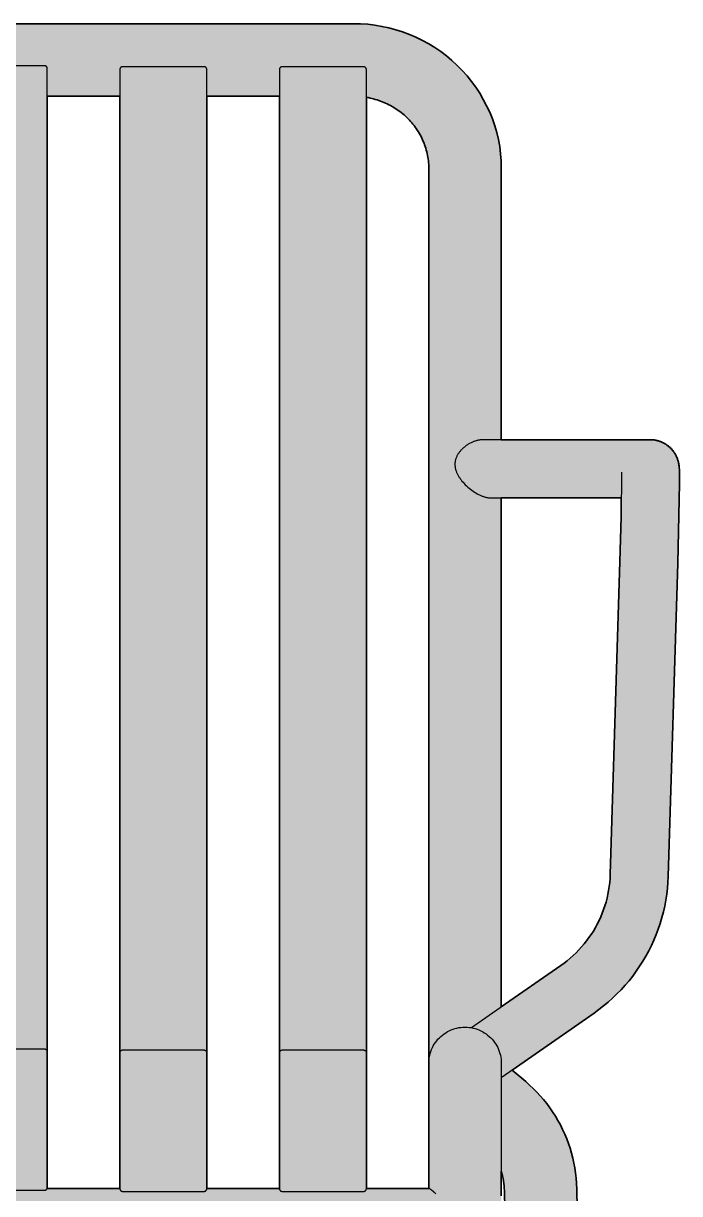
# Model space of a CAD drawing. Header units: millimetres. Extents: x 0 to 1796, y -1014 to 800.
# Drawn here: x 388.2 to 614.4, y 396.3 to 799.7 of the extents above; entities that cross this region are included whole.
import ezdxf

# ---------------------------------------------------------------- set-up
doc = ezdxf.new("R2010")
doc.units = ezdxf.units.MM
doc.layers.add('Blocks', color=7, linetype='Continuous')
doc.layers.add('Blocks$Fill', color=7, linetype='Continuous', true_color=0xffffff)
doc.layers.add('Blocks$Inner', color=7, linetype='Continuous', lineweight=25, true_color=0x007f00)
doc.layers.add('Blocks$Outline', color=7, linetype='Continuous', lineweight=35, true_color=0xff3f3f)

# ---------------------------------------------------------------- blocks, each defined once
blk = doc.blocks.new('Palissade Arm Chair Front')
at = {"layer": 'Blocks$Fill'}
h = blk.add_hatch(color=256, dxfattribs=at)
h.paths.add_polyline_path([(552.96, 656.17), (552.96, 749.8), (552.95, 751.04), (552.9, 752.28), (552.83, 753.52), (552.72, 754.75), (552.57, 755.98), (552.4, 757.21), (552.19, 758.43), (551.95, 759.64), (551.68, 760.85), (551.38, 762.05), (551.05, 763.24), (550.69, 764.42), (550.3, 765.59), (549.88, 766.76), (549.43, 767.91), (548.95, 769.05), (548.44, 770.18), (547.91, 771.29), (547.35, 772.39), (546.76, 773.48), (546.15, 774.55), (545.51, 775.61), (544.85, 776.65), (544.16, 777.68), (543.44, 778.69), (542.7, 779.68), (541.94, 780.65), (541.15, 781.6), (540.34, 782.53), (539.51, 783.45), (538.65, 784.34), (537.78, 785.2), (536.88, 786.05), (535.96, 786.88), (535.02, 787.68), (534.06, 788.45), (533.08, 789.21), (532.08, 789.94), (531.07, 790.64), (530.04, 791.32), (528.99, 791.98), (527.93, 792.61), (526.85, 793.22), (525.76, 793.8), (524.65, 794.35), (523.54, 794.88), (522.41, 795.38), (521.26, 795.85), (520.11, 796.3), (518.95, 796.72), (517.77, 797.11), (516.59, 797.48), (515.4, 797.82), (514.2, 798.12), (513, 798.4), (511.79, 798.65), (510.57, 798.87), (509.35, 799.06), (508.13, 799.23), (506.9, 799.36), (505.66, 799.46), (504.43, 799.53), (503.19, 799.56), (501.96, 799.57), (205.96, 799.57), (204.72, 799.57), (203.48, 799.53), (202.25, 799.46), (201.02, 799.36), (199.79, 799.23), (198.56, 799.07), (197.34, 798.88), (196.13, 798.66), (194.91, 798.41), (193.71, 798.13), (192.51, 797.82), (191.32, 797.48), (190.14, 797.12), (188.97, 796.72), (187.81, 796.3), (186.65, 795.86), (185.51, 795.38), (184.38, 794.88), (183.26, 794.35), (182.16, 793.8), (181.07, 793.21), (179.99, 792.61), (178.93, 791.98), (177.88, 791.32), (176.85, 790.64), (175.84, 789.93), (174.84, 789.2), (173.86, 788.45), (172.9, 787.67), (171.96, 786.87), (171.04, 786.05), (170.15, 785.2), (169.27, 784.33), (168.41, 783.44), (167.58, 782.53), (166.77, 781.6), (165.98, 780.64), (165.22, 779.67), (164.48, 778.68), (163.76, 777.68), (163.07, 776.65), (162.4, 775.61), (161.76, 774.55), (161.15, 773.48), (160.56, 772.39), (160, 771.29), (159.47, 770.17), (158.96, 769.05), (158.48, 767.91), (158.03, 766.76), (157.61, 765.59), (157.22, 764.42), (156.86, 763.24), (156.53, 762.05), (156.23, 760.85), (155.96, 759.64), (155.72, 758.43), (155.51, 757.21), (155.33, 755.99), (155.19, 754.76), (155.08, 753.52), (155.01, 752.28), (154.97, 751.04), (154.96, 749.8), (154.96, 656.17), (103.33, 656.16), (102.98, 656.15), (102.64, 656.12), (102.29, 656.08), (101.95, 656.02), (101.71, 655.98), (101.48, 655.93), (101.24, 655.87), (101.01, 655.81), (100.77, 655.75), (100.54, 655.67), (100.3, 655.59), (100.07, 655.51), (99.84, 655.42), (99.62, 655.32), (99.39, 655.22), (99.17, 655.11), (98.95, 654.99), (98.73, 654.87), (98.51, 654.75), (98.3, 654.62), (98.09, 654.48), (97.89, 654.34), (97.68, 654.2), (97.49, 654.05), (97.29, 653.89), (97.1, 653.73), (96.92, 653.57), (96.74, 653.4), (96.56, 653.23), (96.39, 653.05), (96.22, 652.87), (96.06, 652.69), (95.9, 652.5), (95.75, 652.31), (95.61, 652.12), (95.47, 651.92), (95.29, 651.67), (95.12, 651.4), (94.96, 651.13), (94.81, 650.86), (94.66, 650.57), (94.53, 650.28), (94.4, 649.99), (94.28, 649.69), (94.17, 649.39), (94.07, 649.09), (93.98, 648.79), (93.9, 648.48), (93.83, 648.18), (93.77, 647.87), (93.72, 647.54), (93.67, 647.21), (93.63, 646.89), (93.6, 646.56), (93.56, 645.91), (93.53, 644.97), (93.5, 641.11), (97.42, 505.66), (97.52, 503.6), (97.69, 501.55), (97.93, 499.5), (98.24, 497.47), (98.63, 495.45), (99.08, 493.44), (99.6, 491.45), (100.19, 489.47), (100.85, 487.52), (101.57, 485.6), (102.36, 483.69), (103.21, 481.82), (104.13, 479.98), (105.12, 478.17), (106.16, 476.4), (107.26, 474.66), (108.43, 472.96), (109.65, 471.3), (110.93, 469.69), (112.26, 468.12), (113.65, 466.6), (115.09, 465.13), (116.58, 463.7), (118.11, 462.33), (119.69, 461.02), (121.32, 459.76), (151.19, 438.92), (145.19, 433.75), (143.92, 432.55), (142.69, 431.31), (141.51, 430.02), (140.37, 428.7), (139.29, 427.33), (138.24, 425.93), (137.25, 424.49), (136.31, 423.02), (135.42, 421.52), (134.59, 419.98), (133.81, 418.42), (133.08, 416.83), (132.41, 415.22), (131.79, 413.59), (131.23, 411.93), (130.73, 410.26), (130.29, 408.57), (129.91, 406.86), (129.59, 405.15), (129.33, 403.42), (129.12, 401.69), (128.98, 399.95), (128.89, 397.71), (122.29, 20.39), (122.2, 19.06), (122.08, 17.74), (121.92, 16.42), (121.71, 15.1), (121.47, 13.8), (121.18, 12.47), (119.02, 3.19), (119.01, 3.18), (119.01, 3.16), (119.01, 3.15), (119.01, 3.13), (119.01, 3.12), (119, 3.1), (119, 3.09), (119, 3.07), (119.01, 3.06), (119.01, 3.04), (119.01, 3.02), (119.01, 3.01), (119.01, 2.99), (119.02, 2.98), (119.02, 2.96), (119.02, 2.94), (119.03, 2.93), (119.03, 2.91), (119.04, 2.9), (119.05, 2.88), (119.05, 2.86), (119.06, 2.85), (119.07, 2.83), (119.08, 2.82), (119.08, 2.8), (119.09, 2.78), (119.1, 2.77), (119.11, 2.75), (119.12, 2.73), (119.14, 2.72), (119.15, 2.7), (119.16, 2.68), (119.17, 2.67), (119.19, 2.65), (119.2, 2.63), (119.22, 2.62), (119.23, 2.6), (119.26, 2.57), (119.3, 2.53), (119.33, 2.5), (119.37, 2.47), (119.41, 2.43), (119.46, 2.4), (119.5, 2.37), (119.55, 2.33), (119.6, 2.3), (119.66, 2.27), (119.71, 2.23), (119.83, 2.16), (119.96, 2.1), (120.09, 2.03), (120.24, 1.96), (120.4, 1.89), (120.56, 1.83), (120.74, 1.76), (120.92, 1.69), (121.11, 1.63), (121.53, 1.5), (121.98, 1.37), (122.47, 1.25), (122.99, 1.13), (123.54, 1.01), (124.73, 0.8), (126.02, 0.6), (127.38, 0.44), (128.8, 0.29), (130.24, 0.18), (131.68, 0.09), (134.5, 0), (137.32, 0), (138.77, 0.04), (140.21, 0.1), (141.62, 0.2), (142.98, 0.32), (144.27, 0.47), (145.46, 0.64), (146.01, 0.74), (146.53, 0.84), (147.02, 0.95), (147.47, 1.06), (147.89, 1.18), (148.08, 1.24), (148.27, 1.3), (148.44, 1.36), (148.61, 1.42), (148.77, 1.48), (148.91, 1.54), (149.05, 1.61), (149.18, 1.67), (149.24, 1.7), (149.29, 1.73), (149.35, 1.76), (149.4, 1.8), (149.45, 1.83), (149.5, 1.86), (149.55, 1.89), (149.59, 1.92), (149.63, 1.96), (149.67, 1.99), (149.71, 2.02), (149.74, 2.05), (149.77, 2.09), (149.79, 2.1), (149.8, 2.12), (149.82, 2.13), (149.83, 2.15), (149.84, 2.17), (149.86, 2.18), (149.87, 2.2), (149.88, 2.21), (149.89, 2.23), (149.9, 2.25), (149.91, 2.26), (149.92, 2.28), (149.93, 2.29), (149.94, 2.31), (149.95, 2.33), (149.95, 2.34), (149.96, 2.36), (149.97, 2.37), (149.97, 2.39), (149.98, 2.41), (149.98, 2.42), (149.98, 2.44), (149.99, 2.45), (149.99, 2.47), (149.99, 2.49), (150, 2.5), (150, 2.52), (150, 2.53), (150, 2.55), (150, 2.56), (150, 2.58), (150, 2.59), (150, 2.6), (150, 2.61), (150, 2.63), (149.99, 2.64), (149.99, 2.65), (149.99, 2.67), (147.91, 13.33), (147.71, 14.65), (147.56, 15.96), (147.44, 17.29), (147.36, 18.61), (147.32, 19.94), (147.33, 21.29), (153.89, 397.26), (153.92, 398.14), (153.98, 398.99), (154.07, 399.85), (154.19, 400.7), (154.34, 401.55), (154.51, 402.39), (154.72, 403.22), (154.96, 404.05), (154.96, 395.56), (154.93, 20.17), (154.85, 18.59), (154.71, 17.01), (154.52, 15.44), (154.27, 13.87), (153.97, 12.31), (151.96, 2.85), (151.96, 2.84), (151.96, 2.83), (151.96, 2.83), (151.96, 2.82), (151.96, 2.81), (151.96, 2.8), (151.96, 2.8), (151.96, 2.79), (151.97, 2.78), (151.97, 2.77), (151.97, 2.76), (151.98, 2.76), (151.98, 2.75), (151.99, 2.74), (151.99, 2.73), (152, 2.73), (152.01, 2.72), (152.01, 2.71), (152.02, 2.7), (152.03, 2.7), (152.04, 2.69), (152.05, 2.68), (152.06, 2.67), (152.07, 2.67), (152.08, 2.66), (152.09, 2.65), (152.1, 2.64), (152.11, 2.63), (152.13, 2.63), (152.15, 2.61), (152.18, 2.59), (152.22, 2.58), (152.25, 2.56), (152.29, 2.55), (152.33, 2.53), (152.37, 2.52), (152.46, 2.48), (152.56, 2.45), (152.66, 2.42), (152.78, 2.39), (153.05, 2.33), (153.35, 2.27), (153.69, 2.2), (154.48, 2.09), (155.42, 1.97), (156.5, 1.87), (158.98, 1.69), (161.75, 1.57), (167.46, 1.47), (173.16, 1.57), (175.94, 1.69), (178.42, 1.87), (179.49, 1.97), (180.43, 2.09), (181.23, 2.2), (181.57, 2.27), (181.87, 2.33), (182.13, 2.39), (182.25, 2.42), (182.36, 2.45), (182.46, 2.48), (182.55, 2.52), (182.59, 2.53), (182.63, 2.55), (182.66, 2.56), (182.7, 2.58), (182.73, 2.59), (182.76, 2.61), (182.79, 2.63), (182.8, 2.63), (182.81, 2.64), (182.83, 2.65), (182.84, 2.66), (182.85, 2.67), (182.86, 2.67), (182.87, 2.68), (182.88, 2.69), (182.89, 2.7), (182.89, 2.7), (182.9, 2.71), (182.91, 2.72), (182.92, 2.73), (182.92, 2.73), (182.93, 2.74), (182.93, 2.75), (182.94, 2.76), (182.94, 2.76), (182.95, 2.77), (182.95, 2.78), (182.95, 2.79), (182.95, 2.8), (182.96, 2.8), (182.96, 2.81), (182.96, 2.82), (182.96, 2.83), (182.96, 2.83), (182.96, 2.84), (182.96, 2.85), (182.95, 2.86), (180.65, 13.87), (180.4, 15.44), (180.21, 17.01), (180.07, 18.59), (179.99, 20.17), (179.96, 21.76), (179.96, 373.1), (527.96, 373.1), (527.96, 21.76), (527.93, 20.17), (527.85, 18.59), (527.71, 17.01), (527.52, 15.44), (527.27, 13.87), (526.97, 12.31), (524.96, 2.85), (524.96, 2.84), (524.96, 2.83), (524.96, 2.83), (524.96, 2.82), (524.96, 2.81), (524.96, 2.8), (524.96, 2.8), (524.96, 2.79), (524.97, 2.78), (524.97, 2.77), (524.97, 2.76), (524.98, 2.76), (524.98, 2.75), (524.99, 2.74), (524.99, 2.73), (525, 2.73), (525.01, 2.72), (525.01, 2.71), (525.02, 2.7), (525.03, 2.7), (525.04, 2.69), (525.05, 2.68), (525.06, 2.67), (525.07, 2.67), (525.08, 2.66), (525.09, 2.65), (525.1, 2.64), (525.11, 2.63), (525.13, 2.63), (525.15, 2.61), (525.18, 2.59), (525.22, 2.58), (525.25, 2.56), (525.29, 2.55), (525.33, 2.53), (525.37, 2.52), (525.46, 2.48), (525.56, 2.45), (525.66, 2.42), (525.78, 2.39), (526.05, 2.33), (526.35, 2.27), (526.69, 2.2), (527.48, 2.09), (528.42, 1.97), (529.5, 1.87), (531.98, 1.69), (534.75, 1.57), (540.46, 1.47), (546.16, 1.57), (548.94, 1.69), (551.42, 1.87), (552.49, 1.97), (553.43, 2.09), (554.23, 2.2), (554.57, 2.27), (554.87, 2.33), (555.13, 2.39), (555.25, 2.42), (555.36, 2.45), (555.46, 2.48), (555.55, 2.52), (555.59, 2.53), (555.63, 2.55), (555.66, 2.56), (555.7, 2.58), (555.73, 2.59), (555.76, 2.61), (555.79, 2.63), (555.8, 2.63), (555.81, 2.64), (555.83, 2.65), (555.84, 2.66), (555.85, 2.67), (555.86, 2.67), (555.87, 2.68), (555.88, 2.69), (555.89, 2.7), (555.89, 2.7), (555.9, 2.71), (555.91, 2.72), (555.92, 2.73), (555.92, 2.73), (555.93, 2.74), (555.93, 2.75), (555.94, 2.76), (555.94, 2.76), (555.95, 2.77), (555.95, 2.78), (555.95, 2.79), (555.95, 2.8), (555.96, 2.8), (555.96, 2.81), (555.96, 2.82), (555.96, 2.83), (555.96, 2.83), (555.96, 2.84), (555.96, 2.85), (553.95, 12.31), (553.65, 13.87), (553.4, 15.44), (553.21, 17.01), (553.07, 18.59), (552.99, 20.17), (552.96, 395.56), (552.96, 404.05), (553.19, 403.22), (553.4, 402.39), (553.58, 401.55), (553.73, 400.7), (553.85, 399.85), (553.94, 398.99), (554, 398.14), (560.59, 19.94), (560.55, 18.61), (560.48, 17.29), (560.36, 15.96), (560.2, 14.65), (560, 13.33), (557.92, 2.65), (557.92, 2.64), (557.92, 2.63), (557.92, 2.61), (557.92, 2.6), (557.92, 2.59), (557.92, 2.58), (557.91, 2.56), (557.92, 2.55), (557.92, 2.53), (557.92, 2.52), (557.92, 2.5), (557.92, 2.49), (557.92, 2.47), (557.93, 2.45), (557.93, 2.44), (557.93, 2.42), (557.94, 2.41), (557.94, 2.39), (557.95, 2.37), (557.96, 2.36), (557.96, 2.34), (557.97, 2.33), (557.98, 2.31), (557.99, 2.29), (557.99, 2.28), (558, 2.26), (558.01, 2.25), (558.02, 2.23), (558.03, 2.21), (558.05, 2.2), (558.06, 2.18), (558.07, 2.17), (558.08, 2.15), (558.1, 2.13), (558.11, 2.12), (558.13, 2.1), (558.14, 2.09), (558.17, 2.05), (558.21, 2.02), (558.24, 1.99), (558.28, 1.96), (558.32, 1.92), (558.37, 1.89), (558.41, 1.86), (558.46, 1.83), (558.51, 1.8), (558.57, 1.76), (558.62, 1.73), (558.68, 1.7), (558.74, 1.67), (558.87, 1.61), (559, 1.54), (559.15, 1.48), (559.31, 1.42), (559.47, 1.36), (559.65, 1.3), (559.83, 1.24), (560.02, 1.18), (560.44, 1.06), (560.89, 0.95), (561.38, 0.84), (561.9, 0.74), (562.45, 0.64), (563.64, 0.47), (564.93, 0.32), (566.29, 0.2), (567.71, 0.1), (569.15, 0.04), (570.59, 0), (573.41, 0), (576.23, 0.09), (577.68, 0.18), (579.12, 0.29), (580.53, 0.44), (581.89, 0.6), (583.18, 0.8), (584.37, 1.01), (584.92, 1.13), (585.44, 1.25), (585.93, 1.37), (586.38, 1.5), (586.8, 1.63), (586.99, 1.69), (587.18, 1.76), (587.35, 1.83), (587.52, 1.89), (587.68, 1.96), (587.82, 2.03), (587.96, 2.1), (588.09, 2.16), (588.2, 2.23), (588.26, 2.27), (588.31, 2.3), (588.36, 2.33), (588.41, 2.37), (588.46, 2.4), (588.5, 2.43), (588.54, 2.47), (588.58, 2.5), (588.62, 2.53), (588.65, 2.57), (588.68, 2.6), (588.7, 2.62), (588.71, 2.63), (588.73, 2.65), (588.74, 2.67), (588.75, 2.68), (588.77, 2.7), (588.78, 2.72), (588.79, 2.73), (588.8, 2.75), (588.81, 2.77), (588.82, 2.78), (588.83, 2.8), (588.84, 2.82), (588.85, 2.83), (588.86, 2.85), (588.86, 2.86), (588.87, 2.88), (588.88, 2.9), (588.88, 2.91), (588.89, 2.93), (588.89, 2.94), (588.89, 2.96), (588.9, 2.98), (588.9, 2.99), (588.9, 3.01), (588.91, 3.02), (588.91, 3.04), (588.91, 3.06), (588.91, 3.07), (588.91, 3.09), (588.91, 3.1), (588.91, 3.12), (588.91, 3.13), (588.91, 3.15), (588.9, 3.16), (588.9, 3.18), (588.9, 3.19), (586.45, 13.8), (586.2, 15.1), (586, 16.42), (585.84, 17.74), (585.71, 19.06), (585.63, 20.39), (579.02, 397.71), (578.93, 399.95), (578.79, 401.69), (578.59, 403.42), (578.33, 405.15), (578, 406.86), (577.62, 408.57), (577.18, 410.26), (576.68, 411.93), (576.12, 413.59), (575.51, 415.22), (574.84, 416.83), (574.11, 418.42), (573.33, 419.98), (572.49, 421.52), (571.6, 423.02), (570.66, 424.49), (569.67, 425.93), (568.63, 427.33), (567.54, 428.7), (566.4, 430.02), (565.22, 431.31), (564, 432.55), (562.73, 433.75), (556.73, 438.92), (586.59, 459.76), (588.22, 461.02), (589.8, 462.33), (591.34, 463.7), (592.83, 465.13), (594.27, 466.6), (595.65, 468.12), (596.99, 469.69), (598.26, 471.3), (599.49, 472.96), (600.65, 474.66), (601.75, 476.4), (602.8, 478.17), (603.78, 479.98), (604.7, 481.82), (605.56, 483.69), (606.35, 485.6), (607.07, 487.52), (607.73, 489.47), (608.32, 491.45), (608.84, 493.44), (609.29, 495.45), (609.67, 497.47), (609.98, 499.5), (610.22, 501.55), (610.4, 503.6), (610.5, 505.66), (614.42, 641.11), (614.39, 644.97), (614.35, 645.91), (614.31, 646.56), (614.28, 646.89), (614.25, 647.21), (614.2, 647.54), (614.14, 647.87), (614.08, 648.18), (614.01, 648.48), (613.93, 648.79), (613.84, 649.09), (613.74, 649.39), (613.64, 649.69), (613.52, 649.99), (613.39, 650.28), (613.25, 650.57), (613.1, 650.86), (612.95, 651.13), (612.79, 651.4), (612.62, 651.67), (612.45, 651.92), (612.31, 652.12), (612.16, 652.31), (612.01, 652.5), (611.85, 652.69), (611.69, 652.87), (611.53, 653.05), (611.35, 653.23), (611.18, 653.4), (611, 653.57), (610.81, 653.73), (610.62, 653.89), (610.43, 654.05), (610.23, 654.2), (610.03, 654.34), (609.82, 654.48), (609.62, 654.62), (609.4, 654.75), (609.19, 654.87), (608.97, 654.99), (608.75, 655.11), (608.52, 655.22), (608.3, 655.32), (608.07, 655.42), (607.84, 655.51), (607.61, 655.59), (607.38, 655.67), (607.14, 655.75), (606.91, 655.81), (606.67, 655.87), (606.44, 655.93), (606.2, 655.98), (605.97, 656.02), (605.62, 656.08), (605.28, 656.12), (604.93, 656.15), (604.59, 656.16)], flags=0)
h.paths.add_polyline_path([(366.46, 774.57), (366.46, 445.19), (366.46, 445.16), (366.46, 398.38), (366.46, 398.34), (366.46, 398.31), (366.47, 398.28), (366.47, 398.24), (366.48, 398.21), (366.49, 398.18), (366.5, 398.15), (366.51, 398.11), (366.51, 398.1), (341.4, 398.1), (341.41, 398.11), (341.42, 398.15), (341.43, 398.18), (341.44, 398.21), (341.44, 398.24), (341.45, 398.28), (341.45, 398.31), (341.46, 398.34), (341.46, 398.38), (341.46, 403.25), (341.46, 445.16), (341.46, 445.19), (341.46, 774.57)], flags=0)
h.paths.add_polyline_path([(311.46, 774.57), (311.46, 445.19), (311.46, 445.19), (311.46, 445.16), (311.46, 398.38), (311.46, 398.34), (311.46, 398.31), (311.47, 398.28), (311.47, 398.24), (311.48, 398.21), (311.49, 398.18), (311.5, 398.15), (311.51, 398.11), (311.51, 398.1), (286.4, 398.1), (286.41, 398.11), (286.42, 398.15), (286.43, 398.18), (286.44, 398.21), (286.44, 398.24), (286.45, 398.28), (286.45, 398.31), (286.46, 398.34), (286.46, 398.38), (286.46, 403.25), (286.46, 445.16), (286.46, 445.19), (286.46, 774.57)], flags=0)
h.paths.add_polyline_path([(154.96, 636.17), (154.96, 467.11), (154.96, 460.66), (133.31, 475.76), (132.23, 476.6), (131.18, 477.48), (130.15, 478.39), (129.16, 479.33), (128.21, 480.31), (127.29, 481.32), (126.4, 482.37), (125.55, 483.44), (124.74, 484.54), (123.96, 485.67), (123.23, 486.82), (122.53, 488), (121.88, 489.2), (121.27, 490.43), (120.7, 491.67), (120.17, 492.94), (119.69, 494.22), (119.25, 495.51), (118.86, 496.82), (118.52, 498.15), (118.21, 499.48), (117.96, 500.83), (117.75, 502.18), (117.59, 503.54), (117.48, 504.9), (117.41, 506.28), (113.67, 629.6), (113.61, 636.17)], flags=0)
h.paths.add_polyline_path([(201.46, 398.38), (201.46, 398.34), (201.46, 398.31), (201.47, 398.28), (201.47, 398.24), (201.48, 398.21), (201.49, 398.18), (201.5, 398.15), (201.51, 398.11), (201.51, 398.1), (179.96, 398.1), (179.96, 441.2), (179.96, 441.27), (179.96, 467.11), (179.96, 749.8), (179.97, 750.43), (179.99, 751.06), (180.03, 751.69), (180.09, 752.32), (180.17, 752.95), (180.26, 753.57), (180.37, 754.19), (180.5, 754.81), (180.64, 755.43), (180.8, 756.04), (180.97, 756.64), (181.16, 757.25), (181.37, 757.84), (181.59, 758.43), (181.83, 759.02), (182.08, 759.6), (182.35, 760.17), (182.63, 760.73), (182.93, 761.29), (183.24, 761.84), (183.57, 762.38), (183.9, 762.91), (184.26, 763.44), (184.62, 763.95), (185, 764.46), (185.39, 764.95), (185.8, 765.44), (186.21, 765.91), (186.64, 766.38), (187.08, 766.83), (187.53, 767.27), (187.99, 767.7), (188.47, 768.12), (188.95, 768.53), (189.44, 768.93), (189.94, 769.31), (190.45, 769.68), (190.97, 770.04), (191.5, 770.38), (192.04, 770.72), (192.58, 771.04), (193.13, 771.34), (193.69, 771.64), (194.26, 771.92), (194.83, 772.18), (195.41, 772.44), (195.99, 772.68), (196.58, 772.9), (197.18, 773.11), (197.78, 773.31), (198.38, 773.49), (198.99, 773.66), (199.6, 773.82), (200.22, 773.96), (200.84, 774.08), (201.46, 774.2), (201.46, 445.19), (201.46, 445.16)], flags=0)
h.paths.add_polyline_path([(256.51, 398.1), (231.4, 398.1), (231.41, 398.11), (231.42, 398.15), (231.43, 398.18), (231.44, 398.21), (231.44, 398.24), (231.45, 398.28), (231.45, 398.31), (231.46, 398.34), (231.46, 398.38), (231.46, 403.25), (231.46, 445.16), (231.46, 445.19), (231.46, 774.57), (256.46, 774.57), (256.46, 445.19), (256.46, 445.16), (256.46, 398.38), (256.46, 398.34), (256.46, 398.31), (256.47, 398.28), (256.47, 398.24), (256.48, 398.21), (256.49, 398.18), (256.5, 398.15), (256.51, 398.11)], flags=0)
h.paths.add_polyline_path([(476.46, 774.57), (476.46, 444.82), (476.46, 444.78), (476.46, 398.1), (451.46, 398.1), (451.46, 402.87), (451.46, 444.78), (451.46, 444.82), (451.46, 774.57)], flags=0)
h.paths.add_polyline_path([(396.4, 398.1), (396.41, 398.11), (396.42, 398.15), (396.43, 398.18), (396.44, 398.21), (396.44, 398.24), (396.45, 398.28), (396.45, 398.31), (396.46, 398.34), (396.46, 398.38), (396.46, 403.25), (396.46, 445.16), (396.46, 445.19), (396.46, 774.57), (421.46, 774.57), (421.46, 444.82), (421.46, 444.78), (421.46, 398.1)], flags=0)
h.paths.add_polyline_path([(552.96, 460.66), (552.96, 636.17), (594.3, 636.17), (594.25, 629.6), (590.51, 506.28), (590.44, 504.9), (590.32, 503.54), (590.16, 502.18), (589.95, 500.83), (589.7, 499.48), (589.4, 498.15), (589.05, 496.82), (588.66, 495.51), (588.22, 494.22), (587.74, 492.94), (587.22, 491.67), (586.65, 490.43), (586.04, 489.2), (585.38, 488), (584.69, 486.82), (583.95, 485.67), (583.18, 484.54), (582.37, 483.44), (581.52, 482.37), (580.63, 481.32), (579.71, 480.31), (578.75, 479.33), (577.76, 478.39), (576.74, 477.48), (575.69, 476.6), (574.6, 475.76)], flags=0)
h.paths.add_polyline_path([(527.96, 398.1), (506.46, 398.1), (506.46, 402.87), (506.46, 444.78), (506.46, 444.82), (506.46, 774.2), (507.08, 774.08), (507.7, 773.96), (508.31, 773.82), (508.92, 773.66), (509.53, 773.49), (510.14, 773.31), (510.74, 773.11), (511.33, 772.9), (511.92, 772.68), (512.51, 772.44), (513.09, 772.18), (513.66, 771.92), (514.22, 771.64), (514.78, 771.34), (515.33, 771.04), (515.88, 770.72), (516.42, 770.38), (516.94, 770.04), (517.46, 769.68), (517.97, 769.31), (518.48, 768.93), (518.97, 768.53), (519.45, 768.12), (519.92, 767.7), (520.38, 767.27), (520.83, 766.83), (521.27, 766.38), (521.7, 765.91), (522.12, 765.44), (522.52, 764.95), (522.91, 764.46), (523.29, 763.95), (523.66, 763.44), (524.01, 762.91), (524.35, 762.38), (524.67, 761.84), (524.99, 761.29), (525.28, 760.73), (525.57, 760.17), (525.83, 759.6), (526.09, 759.02), (526.32, 758.43), (526.55, 757.84), (526.75, 757.25), (526.94, 756.64), (527.12, 756.04), (527.28, 755.43), (527.42, 754.81), (527.54, 754.19), (527.65, 753.57), (527.75, 752.95), (527.82, 752.32), (527.88, 751.69), (527.92, 751.06), (527.95, 750.43), (527.96, 749.8), (527.96, 467.11), (527.96, 441.27), (527.96, 441.2)], flags=0)
at = {"layer": 'Blocks$Inner'}
for p, q in [((396.46, 774.57), (421.46, 774.57)), ((451.46, 774.57), (476.46, 774.57)), ((527.96, 398.1), (527.96, 441.2)), ((451.46, 398.1), (476.46, 398.1))]:
    blk.add_line(p, q, dxfattribs=at)
for points in [[(367.46, 397.45), (395.46, 397.45), (395.49, 397.45), (395.52, 397.45), (395.56, 397.45), (395.59, 397.46), (395.63, 397.46), (395.66, 397.46), (395.69, 397.47), (395.72, 397.48), (395.76, 397.49), (395.79, 397.5), (395.82, 397.51), (395.85, 397.52), (395.88, 397.53), (395.91, 397.55), (395.94, 397.56), (395.97, 397.58), (396, 397.6), (396.03, 397.61), (396.06, 397.63), (396.08, 397.65), (396.11, 397.67), (396.14, 397.7), (396.16, 397.72), (396.18, 397.74), (396.21, 397.77), (396.23, 397.79), (396.25, 397.82), (396.27, 397.85), (396.29, 397.87), (396.31, 397.9), (396.33, 397.93), (396.34, 397.96), (396.36, 397.99), (396.37, 398.02), (396.39, 398.05), (396.4, 398.08), (396.41, 398.11), (396.42, 398.15), (396.43, 398.18), (396.44, 398.21), (396.44, 398.24), (396.45, 398.28), (396.45, 398.31), (396.46, 398.34), (396.46, 398.38), (396.46, 403.25), (396.46, 779.3), (396.46, 784.17), (396.46, 784.2), (396.45, 784.24), (396.45, 784.27), (396.44, 784.3), (396.44, 784.33), (396.43, 784.37), (396.42, 784.4), (396.41, 784.43), (396.4, 784.46), (396.39, 784.49), (396.37, 784.53), (396.36, 784.56), (396.34, 784.59), (396.33, 784.62), (396.31, 784.64), (396.29, 784.67), (396.27, 784.7), (396.25, 784.73), (396.23, 784.75), (396.21, 784.78), (396.18, 784.8), (396.16, 784.83), (396.14, 784.85), (396.11, 784.87), (396.08, 784.89), (396.06, 784.91), (396.03, 784.93), (396, 784.95), (395.97, 784.97), (395.94, 784.98), (395.91, 785), (395.88, 785.01), (395.85, 785.03), (395.82, 785.04), (395.79, 785.05), (395.76, 785.06), (395.72, 785.07), (395.69, 785.07), (395.66, 785.08), (395.63, 785.09), (395.59, 785.09), (395.56, 785.09), (395.52, 785.1), (395.49, 785.1), (395.46, 785.1), (367.46, 785.1)], [(527.96, 441.27), (527.96, 467.11), (527.96, 749.8)], [(552.96, 749.8), (552.96, 656.17)], [(552.96, 436.29), (584.92, 458.55), (586.59, 459.76), (588.22, 461.02), (589.8, 462.33), (591.34, 463.7), (592.83, 465.13), (594.27, 466.6), (595.65, 468.12), (596.99, 469.69), (598.26, 471.3), (599.49, 472.96), (600.65, 474.66), (601.75, 476.4), (602.8, 478.17), (603.78, 479.98), (604.7, 481.82), (605.56, 483.69), (606.35, 485.6), (607.07, 487.52), (607.73, 489.47), (608.32, 491.45), (608.84, 493.44), (609.29, 495.45), (609.67, 497.47), (609.98, 499.5), (610.22, 501.55), (610.4, 503.6), (610.5, 505.66), (613.83, 613.62), (614.42, 641.11), (614.39, 644.97), (614.35, 645.91), (614.31, 646.56), (614.28, 646.89), (614.25, 647.21), (614.2, 647.54), (614.14, 647.87), (614.08, 648.18), (614.01, 648.48), (613.93, 648.79), (613.84, 649.09), (613.74, 649.39), (613.64, 649.69), (613.52, 649.99), (613.39, 650.28), (613.25, 650.57), (613.1, 650.86), (612.95, 651.13), (612.79, 651.4), (612.62, 651.67), (612.45, 651.92), (612.31, 652.12), (612.16, 652.31), (612.01, 652.5), (611.85, 652.69), (611.69, 652.87), (611.53, 653.05), (611.35, 653.23), (611.18, 653.4), (611, 653.57), (610.81, 653.73), (610.62, 653.89), (610.43, 654.05), (610.23, 654.2), (610.03, 654.34), (609.82, 654.48), (609.62, 654.62), (609.4, 654.75), (609.19, 654.87), (608.97, 654.99), (608.75, 655.11), (608.52, 655.22), (608.3, 655.32), (608.07, 655.42), (607.84, 655.51), (607.61, 655.59), (607.38, 655.67), (607.14, 655.75), (606.91, 655.81), (606.67, 655.87), (606.44, 655.93), (606.2, 655.98), (605.97, 656.02), (605.62, 656.08), (605.28, 656.12), (604.93, 656.15), (604.59, 656.16), (604.24, 656.17), (600.01, 656.17), (590.57, 656.17), (546.7, 656.17), (546.46, 656.17), (546.21, 656.15), (545.97, 656.13), (545.73, 656.11), (545.48, 656.07), (545.24, 656.03), (545, 655.99), (544.76, 655.93), (544.5, 655.87), (544.25, 655.8), (544, 655.72), (543.74, 655.64), (543.49, 655.54), (543.25, 655.45), (543, 655.35), (542.76, 655.24), (542.52, 655.12), (542.28, 655), (542.04, 654.87), (541.8, 654.74), (541.57, 654.6), (541.34, 654.46), (541.11, 654.31), (540.89, 654.15), (540.67, 653.99), (540.45, 653.83), (540.24, 653.66), (540.03, 653.48), (539.82, 653.3), (539.62, 653.12), (539.43, 652.93), (539.23, 652.73), (539.06, 652.55), (538.9, 652.36), (538.74, 652.17), (538.58, 651.98), (538.43, 651.78), (538.28, 651.58), (538.14, 651.37), (538.01, 651.16), (537.89, 650.97), (537.78, 650.78), (537.68, 650.58), (537.58, 650.38), (537.49, 650.17), (537.4, 649.96), (537.33, 649.75), (537.25, 649.54), (537.19, 649.33), (537.14, 649.13), (537.09, 648.92), (537.07, 648.81), (537.05, 648.71), (537.03, 648.6), (537.02, 648.49), (537, 648.39), (536.99, 648.28), (536.98, 648.17), (536.97, 648.07), (536.97, 647.96), (536.96, 647.85), (536.96, 647.64), (536.97, 647.43), (536.98, 647.22), (537, 647.01), (537.02, 646.8), (537.06, 646.59), (537.1, 646.38), (537.14, 646.17), (537.2, 645.95), (537.26, 645.74), (537.32, 645.53), (537.4, 645.32), (537.47, 645.11), (537.56, 644.91), (537.65, 644.7), (537.74, 644.5), (537.85, 644.28), (537.96, 644.06), (538.08, 643.84), (538.21, 643.63), (538.34, 643.41), (538.47, 643.2), (538.61, 643), (538.75, 642.79), (538.91, 642.57), (539.07, 642.35), (539.24, 642.14), (539.41, 641.92), (539.76, 641.51), (540.13, 641.1), (540.54, 640.68), (540.96, 640.27), (541.4, 639.87), (541.84, 639.49), (542.3, 639.12), (542.76, 638.77), (543.24, 638.43), (543.72, 638.1), (544.19, 637.81), (544.67, 637.54), (544.91, 637.41), (545.15, 637.28), (545.4, 637.16), (545.65, 637.04), (545.88, 636.94), (546.11, 636.85), (546.34, 636.75), (546.57, 636.67), (546.79, 636.59), (547.02, 636.52), (547.24, 636.45), (547.47, 636.39), (547.68, 636.34), (547.89, 636.3), (548.11, 636.26), (548.32, 636.22), (548.52, 636.2), (548.71, 636.18), (548.91, 636.17), (549.01, 636.17), (549.11, 636.17), (590.57, 636.17), (594.37, 636.17)], [(594.38, 644.96), (594.25, 629.6), (593.84, 614.25), (590.51, 506.28), (590.44, 504.9), (590.32, 503.54), (590.16, 502.18), (589.95, 500.83), (589.7, 499.48), (589.4, 498.15), (589.05, 496.82), (588.66, 495.51), (588.22, 494.22), (587.74, 492.94), (587.22, 491.67), (586.65, 490.43), (586.04, 489.2), (585.38, 488), (584.69, 486.82), (583.95, 485.67), (583.18, 484.54), (582.37, 483.44), (581.52, 482.37), (580.63, 481.32), (579.71, 480.31), (578.75, 479.33), (577.76, 478.39), (576.74, 477.48), (575.69, 476.6), (574.6, 475.76), (573.49, 474.96), (542.67, 453.5)], [(552.96, 636.17), (552.96, 467.11), (552.96, 460.66)], [(367.46, 446.2), (395.46, 446.2), (395.49, 446.2), (395.53, 446.2), (395.56, 446.19), (395.6, 446.19), (395.63, 446.18), (395.67, 446.17), (395.7, 446.16), (395.74, 446.15), (395.77, 446.14), (395.81, 446.13), (395.84, 446.12), (395.87, 446.1), (395.9, 446.09), (395.93, 446.07), (395.96, 446.05), (396, 446.03), (396.02, 446.01), (396.05, 445.99), (396.08, 445.97), (396.11, 445.95), (396.13, 445.92), (396.16, 445.9), (396.19, 445.87), (396.21, 445.84), (396.23, 445.82), (396.25, 445.79), (396.27, 445.76), (396.29, 445.73), (396.31, 445.7), (396.33, 445.67), (396.35, 445.64), (396.36, 445.61), (396.38, 445.57), (396.39, 445.54), (396.4, 445.51), (396.41, 445.47), (396.42, 445.44), (396.43, 445.4), (396.44, 445.37), (396.45, 445.33), (396.45, 445.3), (396.45, 445.26), (396.46, 445.23), (396.46, 445.19), (396.46, 445.16), (396.46, 445.19)], [(421.46, 444.82), (421.46, 444.78), (421.46, 444.82), (421.46, 444.85), (421.46, 444.89), (421.46, 444.92), (421.47, 444.96), (421.48, 444.99), (421.48, 445.03), (421.49, 445.06), (421.5, 445.1), (421.51, 445.13), (421.52, 445.17), (421.54, 445.2), (421.55, 445.23), (421.57, 445.26), (421.58, 445.29), (421.6, 445.33), (421.62, 445.36), (421.64, 445.39), (421.66, 445.41), (421.68, 445.44), (421.71, 445.47), (421.73, 445.5), (421.75, 445.52), (421.78, 445.55), (421.81, 445.57), (421.83, 445.59), (421.86, 445.62), (421.89, 445.64), (421.92, 445.66), (421.95, 445.68), (421.98, 445.69), (422.01, 445.71), (422.04, 445.73), (422.08, 445.74), (422.11, 445.76), (422.14, 445.77), (422.18, 445.78), (422.21, 445.79), (422.25, 445.8), (422.28, 445.81), (422.32, 445.81), (422.35, 445.82), (422.39, 445.82), (422.42, 445.82), (422.46, 445.83), (450.46, 445.83), (450.49, 445.82), (450.53, 445.82), (450.56, 445.82), (450.6, 445.81), (450.63, 445.81), (450.67, 445.8), (450.7, 445.79), (450.74, 445.78), (450.77, 445.77), (450.81, 445.76), (450.84, 445.74), (450.87, 445.73), (450.9, 445.71), (450.93, 445.69), (450.96, 445.68), (451, 445.66), (451.02, 445.64), (451.05, 445.62), (451.08, 445.59), (451.11, 445.57), (451.13, 445.55), (451.16, 445.52), (451.19, 445.5), (451.21, 445.47), (451.23, 445.44), (451.25, 445.41), (451.27, 445.39), (451.29, 445.36), (451.31, 445.33), (451.33, 445.29), (451.35, 445.26), (451.36, 445.23), (451.38, 445.2), (451.39, 445.17), (451.4, 445.13), (451.41, 445.1), (451.42, 445.06), (451.43, 445.03), (451.44, 444.99), (451.45, 444.96), (451.45, 444.92), (451.45, 444.89), (451.46, 444.85), (451.46, 444.82), (451.46, 444.78), (451.46, 444.82)], [(476.46, 444.82), (476.46, 444.78), (476.46, 444.82), (476.46, 444.85), (476.46, 444.89), (476.46, 444.92), (476.47, 444.96), (476.48, 444.99), (476.48, 445.03), (476.49, 445.06), (476.5, 445.1), (476.51, 445.13), (476.52, 445.17), (476.54, 445.2), (476.55, 445.23), (476.57, 445.26), (476.58, 445.29), (476.6, 445.33), (476.62, 445.36), (476.64, 445.39), (476.66, 445.41), (476.68, 445.44), (476.71, 445.47), (476.73, 445.5), (476.75, 445.52), (476.78, 445.55), (476.81, 445.57), (476.83, 445.59), (476.86, 445.62), (476.89, 445.64), (476.92, 445.66), (476.95, 445.68), (476.98, 445.69), (477.01, 445.71), (477.04, 445.73), (477.08, 445.74), (477.11, 445.76), (477.14, 445.77), (477.18, 445.78), (477.21, 445.79), (477.25, 445.8), (477.28, 445.81), (477.32, 445.81), (477.35, 445.82), (477.39, 445.82), (477.42, 445.82), (477.46, 445.83), (505.46, 445.83), (505.49, 445.82), (505.53, 445.82), (505.56, 445.82), (505.6, 445.81), (505.63, 445.81), (505.67, 445.8), (505.7, 445.79), (505.74, 445.78), (505.77, 445.77), (505.81, 445.76), (505.84, 445.74), (505.87, 445.73), (505.9, 445.71), (505.93, 445.69), (505.96, 445.68), (506, 445.66), (506.02, 445.64), (506.05, 445.62), (506.08, 445.59), (506.11, 445.57), (506.13, 445.55), (506.16, 445.52), (506.19, 445.5), (506.21, 445.47), (506.23, 445.44), (506.25, 445.41), (506.27, 445.39), (506.29, 445.36), (506.31, 445.33), (506.33, 445.29), (506.35, 445.26), (506.36, 445.23), (506.38, 445.2), (506.39, 445.17), (506.4, 445.13), (506.41, 445.1), (506.42, 445.06), (506.43, 445.03), (506.44, 444.99), (506.45, 444.96), (506.45, 444.92), (506.45, 444.89), (506.46, 444.85), (506.46, 444.82), (506.46, 444.78), (506.46, 444.82)], [(552.96, 441.2), (552.96, 395.56)], [(530.38, 396.28), (530.32, 396.33), (530.29, 396.35), (530.25, 396.39), (530.21, 396.43), (530.18, 396.45), (530.13, 396.5), (530.11, 396.51), (530.05, 396.57), (530.05, 396.57), (529.97, 396.64), (529.91, 396.68), (529.89, 396.71), (529.85, 396.74), (529.81, 396.78), (529.79, 396.79), (529.72, 396.85), (529.66, 396.9), (529.64, 396.92), (529.6, 396.95), (529.56, 396.99), (529.54, 397), (529.48, 397.06), (529.43, 397.1), (529.4, 397.12), (529.37, 397.15), (529.32, 397.19), (529.31, 397.2), (529.24, 397.26), (529.2, 397.29), (529.16, 397.32), (529.15, 397.33), (529.12, 397.36), (529.1, 397.37), (529.08, 397.39), (529.05, 397.41), (529.04, 397.42), (528.95, 397.49), (528.92, 397.52), (528.9, 397.53), (528.87, 397.55), (528.85, 397.57), (528.83, 397.58), (528.81, 397.6), (528.79, 397.61), (528.76, 397.64), (528.75, 397.64), (528.72, 397.67), (528.71, 397.68), (528.59, 397.77), (528.57, 397.78), (528.52, 397.82), (528.48, 397.85), (528.44, 397.87), (528.44, 397.88), (528.41, 397.9), (528.4, 397.9), (528.37, 397.92), (528.36, 397.93), (528.34, 397.94), (528.32, 397.96), (528.31, 397.96), (528.28, 397.98), (528.25, 398), (528.24, 398), (528.23, 398.01), (528.22, 398.01), (528.2, 398.03), (528.18, 398.03), (528.17, 398.04), (528.16, 398.04), (528.15, 398.05), (528.15, 398.05), (528.11, 398.07), (528.09, 398.08), (528.09, 398.08), (528.07, 398.08), (528.07, 398.08), (528.06, 398.09), (528.05, 398.09), (528.04, 398.09), (528.01, 398.1), (506.46, 398.1)], [(556.73, 438.92), (561.42, 434.91), (562.73, 433.75), (564, 432.55), (565.22, 431.31), (566.4, 430.02), (567.54, 428.7), (568.63, 427.33), (569.67, 425.93), (570.66, 424.49), (571.6, 423.02), (572.49, 421.52), (573.33, 419.98), (574.11, 418.42), (574.84, 416.83), (575.51, 415.22), (576.12, 413.59), (576.68, 411.93), (577.18, 410.26), (577.62, 408.57), (578, 406.86), (578.33, 405.15), (578.59, 403.42), (578.79, 401.69), (578.93, 399.95), (579.02, 397.71), (585.58, 21.72)], [(560.59, 21.29), (554.03, 397.26), (554, 398.14), (553.94, 398.99), (553.85, 399.85), (553.73, 400.7), (553.58, 401.55), (553.4, 402.39), (553.19, 403.22), (552.96, 404.05)], [(396.37, 398.1), (421.46, 398.1)]]:
    blk.add_lwpolyline(points, dxfattribs=at)
for points in [[(451.46, 402.87), (451.46, 778.93), (451.46, 783.79), (451.46, 783.83), (451.45, 783.86), (451.45, 783.89), (451.44, 783.93), (451.44, 783.96), (451.43, 783.99), (451.42, 784.03), (451.41, 784.06), (451.4, 784.09), (451.39, 784.12), (451.37, 784.15), (451.36, 784.18), (451.34, 784.21), (451.33, 784.24), (451.31, 784.27), (451.29, 784.3), (451.27, 784.33), (451.25, 784.35), (451.23, 784.38), (451.21, 784.4), (451.18, 784.43), (451.16, 784.45), (451.14, 784.48), (451.11, 784.5), (451.08, 784.52), (451.06, 784.54), (451.03, 784.56), (451, 784.58), (450.97, 784.59), (450.94, 784.61), (450.91, 784.62), (450.88, 784.64), (450.85, 784.65), (450.82, 784.66), (450.79, 784.67), (450.76, 784.68), (450.72, 784.69), (450.69, 784.7), (450.66, 784.71), (450.63, 784.71), (450.59, 784.72), (450.56, 784.72), (450.52, 784.72), (450.49, 784.72), (450.46, 784.72), (422.46, 784.72), (422.42, 784.72), (422.39, 784.72), (422.36, 784.72), (422.32, 784.72), (422.29, 784.71), (422.26, 784.71), (422.22, 784.7), (422.19, 784.69), (422.16, 784.68), (422.13, 784.67), (422.09, 784.66), (422.06, 784.65), (422.03, 784.64), (422, 784.62), (421.97, 784.61), (421.94, 784.59), (421.91, 784.58), (421.88, 784.56), (421.86, 784.54), (421.83, 784.52), (421.8, 784.5), (421.78, 784.48), (421.75, 784.45), (421.73, 784.43), (421.71, 784.4), (421.69, 784.38), (421.66, 784.35), (421.64, 784.33), (421.62, 784.3), (421.61, 784.27), (421.59, 784.24), (421.57, 784.21), (421.56, 784.18), (421.54, 784.15), (421.53, 784.12), (421.52, 784.09), (421.51, 784.06), (421.5, 784.03), (421.49, 783.99), (421.48, 783.96), (421.47, 783.93), (421.47, 783.89), (421.46, 783.86), (421.46, 783.83), (421.46, 783.79), (421.46, 778.93), (421.46, 402.87), (421.46, 398), (421.46, 397.97), (421.46, 397.94), (421.47, 397.9), (421.47, 397.87), (421.48, 397.84), (421.49, 397.8), (421.5, 397.77), (421.51, 397.74), (421.52, 397.71), (421.53, 397.68), (421.54, 397.65), (421.56, 397.62), (421.57, 397.59), (421.59, 397.56), (421.61, 397.53), (421.62, 397.5), (421.64, 397.47), (421.66, 397.45), (421.69, 397.42), (421.71, 397.39), (421.73, 397.37), (421.75, 397.35), (421.78, 397.32), (421.8, 397.3), (421.83, 397.28), (421.86, 397.26), (421.88, 397.24), (421.91, 397.22), (421.94, 397.2), (421.97, 397.19), (422, 397.17), (422.03, 397.16), (422.06, 397.15), (422.09, 397.13), (422.13, 397.12), (422.16, 397.11), (422.19, 397.1), (422.22, 397.1), (422.26, 397.09), (422.29, 397.09), (422.32, 397.08), (422.36, 397.08), (422.39, 397.08), (422.42, 397.08), (422.46, 397.08), (450.46, 397.08), (450.49, 397.08), (450.52, 397.08), (450.56, 397.08), (450.59, 397.08), (450.63, 397.09), (450.66, 397.09), (450.69, 397.1), (450.72, 397.1), (450.76, 397.11), (450.79, 397.12), (450.82, 397.13), (450.85, 397.15), (450.88, 397.16), (450.91, 397.17), (450.94, 397.19), (450.97, 397.2), (451, 397.22), (451.03, 397.24), (451.06, 397.26), (451.08, 397.28), (451.11, 397.3), (451.14, 397.32), (451.16, 397.35), (451.18, 397.37), (451.21, 397.39), (451.23, 397.42), (451.25, 397.45), (451.27, 397.47), (451.29, 397.5), (451.31, 397.53), (451.33, 397.56), (451.34, 397.59), (451.36, 397.62), (451.37, 397.65), (451.39, 397.68), (451.4, 397.71), (451.41, 397.74), (451.42, 397.77), (451.43, 397.8), (451.44, 397.84), (451.44, 397.87), (451.45, 397.9), (451.45, 397.94), (451.46, 397.97), (451.46, 398)], [(506.46, 402.87), (506.46, 778.93), (506.46, 783.79), (506.46, 783.83), (506.45, 783.86), (506.45, 783.89), (506.44, 783.93), (506.44, 783.96), (506.43, 783.99), (506.42, 784.03), (506.41, 784.06), (506.4, 784.09), (506.39, 784.12), (506.37, 784.15), (506.36, 784.18), (506.34, 784.21), (506.33, 784.24), (506.31, 784.27), (506.29, 784.3), (506.27, 784.33), (506.25, 784.35), (506.23, 784.38), (506.21, 784.4), (506.18, 784.43), (506.16, 784.45), (506.14, 784.48), (506.11, 784.5), (506.08, 784.52), (506.06, 784.54), (506.03, 784.56), (506, 784.58), (505.97, 784.59), (505.94, 784.61), (505.91, 784.62), (505.88, 784.64), (505.85, 784.65), (505.82, 784.66), (505.79, 784.67), (505.76, 784.68), (505.72, 784.69), (505.69, 784.7), (505.66, 784.71), (505.63, 784.71), (505.59, 784.72), (505.56, 784.72), (505.52, 784.72), (505.49, 784.72), (505.46, 784.72), (477.46, 784.72), (477.42, 784.72), (477.39, 784.72), (477.36, 784.72), (477.32, 784.72), (477.29, 784.71), (477.26, 784.71), (477.22, 784.7), (477.19, 784.69), (477.16, 784.68), (477.13, 784.67), (477.09, 784.66), (477.06, 784.65), (477.03, 784.64), (477, 784.62), (476.97, 784.61), (476.94, 784.59), (476.91, 784.58), (476.88, 784.56), (476.86, 784.54), (476.83, 784.52), (476.8, 784.5), (476.78, 784.48), (476.75, 784.45), (476.73, 784.43), (476.71, 784.4), (476.69, 784.38), (476.66, 784.35), (476.64, 784.33), (476.62, 784.3), (476.61, 784.27), (476.59, 784.24), (476.57, 784.21), (476.56, 784.18), (476.54, 784.15), (476.53, 784.12), (476.52, 784.09), (476.51, 784.06), (476.5, 784.03), (476.49, 783.99), (476.48, 783.96), (476.47, 783.93), (476.47, 783.89), (476.46, 783.86), (476.46, 783.83), (476.46, 783.79), (476.46, 778.93), (476.46, 402.87), (476.46, 398), (476.46, 397.97), (476.46, 397.94), (476.47, 397.9), (476.47, 397.87), (476.48, 397.84), (476.49, 397.8), (476.5, 397.77), (476.51, 397.74), (476.52, 397.71), (476.53, 397.68), (476.54, 397.65), (476.56, 397.62), (476.57, 397.59), (476.59, 397.56), (476.61, 397.53), (476.62, 397.5), (476.64, 397.47), (476.66, 397.45), (476.69, 397.42), (476.71, 397.39), (476.73, 397.37), (476.75, 397.35), (476.78, 397.32), (476.8, 397.3), (476.83, 397.28), (476.86, 397.26), (476.88, 397.24), (476.91, 397.22), (476.94, 397.2), (476.97, 397.19), (477, 397.17), (477.03, 397.16), (477.06, 397.15), (477.09, 397.13), (477.13, 397.12), (477.16, 397.11), (477.19, 397.1), (477.22, 397.1), (477.26, 397.09), (477.29, 397.09), (477.32, 397.08), (477.36, 397.08), (477.39, 397.08), (477.42, 397.08), (477.46, 397.08), (505.46, 397.08), (505.49, 397.08), (505.52, 397.08), (505.56, 397.08), (505.59, 397.08), (505.63, 397.09), (505.66, 397.09), (505.69, 397.1), (505.72, 397.1), (505.76, 397.11), (505.79, 397.12), (505.82, 397.13), (505.85, 397.15), (505.88, 397.16), (505.91, 397.17), (505.94, 397.19), (505.97, 397.2), (506, 397.22), (506.03, 397.24), (506.06, 397.26), (506.08, 397.28), (506.11, 397.3), (506.14, 397.32), (506.16, 397.35), (506.18, 397.37), (506.21, 397.39), (506.23, 397.42), (506.25, 397.45), (506.27, 397.47), (506.29, 397.5), (506.31, 397.53), (506.33, 397.56), (506.34, 397.59), (506.36, 397.62), (506.37, 397.65), (506.39, 397.68), (506.4, 397.71), (506.41, 397.74), (506.42, 397.77), (506.43, 397.8), (506.44, 397.84), (506.44, 397.87), (506.45, 397.9), (506.45, 397.94), (506.46, 397.97), (506.46, 398)]]:
    blk.add_lwpolyline(points, close=True, dxfattribs=at)
for points, degree in [([(205.96, 799.57), (501.96, 799.57)], 1), ([(501.96, 799.57), (515.15, 799.67), (541.46, 789.04), (553.04, 763.07), (552.96, 749.8)], 3), ([(527.96, 749.8), (527.96, 751.48), (527.59, 754.85), (525.99, 759.67), (523.43, 764.05), (520.03, 767.83), (515.96, 770.86), (511.39, 773.05), (508.12, 773.92), (506.46, 774.2)], 3), ([(527.96, 441.2), (527.96, 443.07), (528.81, 446.81), (532.4, 451.31), (537.58, 453.8), (543.33, 453.8), (548.52, 451.31), (552.1, 446.81), (552.96, 443.07), (552.96, 441.2)], 3)]:
    blk.add_open_spline(points, degree=degree, dxfattribs=at)
at = {"layer": 'Blocks$Outline'}
for p, q in [((396.46, 445.19), (396.46, 774.57)), ((396.46, 774.57), (421.46, 774.57)), ((421.46, 774.57), (421.46, 444.82)), ((451.46, 444.82), (451.46, 774.57)), ((451.46, 774.57), (476.46, 774.57)), ((476.46, 774.57), (476.46, 444.82)), ((506.46, 444.82), (506.46, 774.2)), ((396.46, 445.16), (396.46, 445.19)), ((396.46, 403.25), (396.46, 445.16)), ((421.46, 444.82), (421.46, 444.78)), ((421.46, 444.78), (421.46, 398.1)), ((451.46, 444.78), (451.46, 444.82)), ((451.46, 402.87), (451.46, 444.78)), ((476.46, 444.82), (476.46, 444.78)), ((476.46, 444.78), (476.46, 398.1)), ((506.46, 444.78), (506.46, 444.82)), ((506.46, 402.87), (506.46, 444.78)), ((451.46, 398.1), (451.46, 402.87)), ((506.46, 398.1), (506.46, 402.87)), ((421.46, 398.1), (396.4, 398.1)), ((476.46, 398.1), (451.46, 398.1)), ((527.96, 398.1), (506.46, 398.1))]:
    blk.add_line(p, q, dxfattribs=at)
for points in [[(604.59, 656.16), (604.24, 656.17), (600.01, 656.17), (590.57, 656.17), (552.96, 656.17)], [(604.93, 656.15), (604.59, 656.16)], [(605.28, 656.12), (604.93, 656.15)], [(605.62, 656.08), (605.28, 656.12)], [(605.97, 656.02), (605.62, 656.08)], [(606.2, 655.98), (605.97, 656.02)], [(606.44, 655.93), (606.2, 655.98)], [(606.67, 655.87), (606.44, 655.93)], [(606.91, 655.81), (606.67, 655.87)], [(607.14, 655.75), (606.91, 655.81)], [(607.38, 655.67), (607.14, 655.75)], [(607.61, 655.59), (607.38, 655.67)], [(607.84, 655.51), (607.61, 655.59)], [(608.07, 655.42), (607.84, 655.51)], [(608.3, 655.32), (608.07, 655.42)], [(608.52, 655.22), (608.3, 655.32)], [(608.75, 655.11), (608.52, 655.22)], [(608.97, 654.99), (608.75, 655.11)], [(609.19, 654.87), (608.97, 654.99)], [(609.4, 654.75), (609.19, 654.87)], [(609.62, 654.62), (609.4, 654.75)], [(609.82, 654.48), (609.62, 654.62)], [(610.03, 654.34), (609.82, 654.48)], [(610.23, 654.2), (610.03, 654.34)], [(610.43, 654.05), (610.23, 654.2)], [(610.62, 653.89), (610.43, 654.05)], [(610.81, 653.73), (610.62, 653.89)], [(611, 653.57), (610.81, 653.73)], [(611.18, 653.4), (611, 653.57)], [(611.35, 653.23), (611.18, 653.4)], [(611.53, 653.05), (611.35, 653.23)], [(611.69, 652.87), (611.53, 653.05)], [(611.85, 652.69), (611.69, 652.87)], [(612.01, 652.5), (611.85, 652.69)], [(612.16, 652.31), (612.01, 652.5)], [(612.31, 652.12), (612.16, 652.31)], [(612.45, 651.92), (612.31, 652.12)], [(612.62, 651.67), (612.45, 651.92)], [(612.79, 651.4), (612.62, 651.67)], [(612.95, 651.13), (612.79, 651.4)], [(613.1, 650.86), (612.95, 651.13)], [(613.25, 650.57), (613.1, 650.86)], [(613.39, 650.28), (613.25, 650.57)], [(613.52, 649.99), (613.39, 650.28)], [(613.64, 649.69), (613.52, 649.99)], [(613.74, 649.39), (613.64, 649.69)], [(613.84, 649.09), (613.74, 649.39)], [(613.93, 648.79), (613.84, 649.09)], [(614.01, 648.48), (613.93, 648.79)], [(614.08, 648.18), (614.01, 648.48)], [(614.14, 647.87), (614.08, 648.18)], [(614.2, 647.54), (614.14, 647.87)], [(614.25, 647.21), (614.2, 647.54)], [(614.28, 646.89), (614.25, 647.21)], [(614.31, 646.56), (614.28, 646.89)], [(614.35, 645.91), (614.31, 646.56)], [(614.39, 644.97), (614.35, 645.91)], [(614.42, 641.11), (614.39, 644.97)], [(610.5, 505.66), (613.83, 613.62), (614.42, 641.11)], [(552.96, 460.66), (552.96, 467.11), (552.96, 636.17)], [(552.96, 636.17), (590.57, 636.17), (594.3, 636.17)], [(594.3, 636.17), (594.25, 629.6)], [(594.25, 629.6), (593.84, 614.25), (590.51, 506.28)], [(590.44, 504.9), (590.32, 503.54)], [(590.51, 506.28), (590.44, 504.9)], [(610.4, 503.6), (610.5, 505.66)], [(589.95, 500.83), (589.7, 499.48)], [(590.16, 502.18), (589.95, 500.83)], [(590.32, 503.54), (590.16, 502.18)], [(609.98, 499.5), (610.22, 501.55)], [(610.22, 501.55), (610.4, 503.6)], [(589.05, 496.82), (588.66, 495.51)], [(589.4, 498.15), (589.05, 496.82)], [(589.7, 499.48), (589.4, 498.15)], [(609.29, 495.45), (609.67, 497.47)], [(609.67, 497.47), (609.98, 499.5)], [(587.74, 492.94), (587.22, 491.67)], [(588.22, 494.22), (587.74, 492.94)], [(588.66, 495.51), (588.22, 494.22)], [(608.32, 491.45), (608.84, 493.44)], [(608.84, 493.44), (609.29, 495.45)], [(586.04, 489.2), (585.38, 488)], [(586.65, 490.43), (586.04, 489.2)], [(587.22, 491.67), (586.65, 490.43)], [(607.07, 487.52), (607.73, 489.47)], [(607.73, 489.47), (608.32, 491.45)], [(583.18, 484.54), (582.37, 483.44)], [(583.95, 485.67), (583.18, 484.54)], [(584.69, 486.82), (583.95, 485.67)], [(585.38, 488), (584.69, 486.82)], [(605.56, 483.69), (606.35, 485.6)], [(606.35, 485.6), (607.07, 487.52)], [(579.71, 480.31), (578.75, 479.33)], [(580.63, 481.32), (579.71, 480.31)], [(581.52, 482.37), (580.63, 481.32)], [(582.37, 483.44), (581.52, 482.37)], [(603.78, 479.98), (604.7, 481.82)], [(604.7, 481.82), (605.56, 483.69)], [(575.69, 476.6), (574.6, 475.76)], [(576.74, 477.48), (575.69, 476.6)], [(577.76, 478.39), (576.74, 477.48)], [(578.75, 479.33), (577.76, 478.39)], [(600.65, 474.66), (601.75, 476.4)], [(601.75, 476.4), (602.8, 478.17)], [(602.8, 478.17), (603.78, 479.98)], [(574.6, 475.76), (573.49, 474.96), (552.96, 460.66)], [(598.26, 471.3), (599.49, 472.96)], [(599.49, 472.96), (600.65, 474.66)], [(594.27, 466.6), (595.65, 468.12)], [(595.65, 468.12), (596.99, 469.69)], [(596.99, 469.69), (598.26, 471.3)], [(591.34, 463.7), (592.83, 465.13)], [(592.83, 465.13), (594.27, 466.6)], [(586.59, 459.76), (588.22, 461.02)], [(588.22, 461.02), (589.8, 462.33)], [(589.8, 462.33), (591.34, 463.7)], [(556.73, 438.92), (584.92, 458.55), (586.59, 459.76)], [(562.73, 433.75), (561.42, 434.91), (556.73, 438.92)], [(564, 432.55), (562.73, 433.75)], [(565.22, 431.31), (564, 432.55)], [(566.4, 430.02), (565.22, 431.31)], [(567.54, 428.7), (566.4, 430.02)], [(568.63, 427.33), (567.54, 428.7)], [(569.67, 425.93), (568.63, 427.33)], [(570.66, 424.49), (569.67, 425.93)], [(571.6, 423.02), (570.66, 424.49)], [(572.49, 421.52), (571.6, 423.02)], [(573.33, 419.98), (572.49, 421.52)], [(574.11, 418.42), (573.33, 419.98)], [(574.84, 416.83), (574.11, 418.42)], [(575.51, 415.22), (574.84, 416.83)], [(576.12, 413.59), (575.51, 415.22)], [(576.68, 411.93), (576.12, 413.59)], [(577.18, 410.26), (576.68, 411.93)], [(577.62, 408.57), (577.18, 410.26)], [(578, 406.86), (577.62, 408.57)], [(552.96, 404.05), (553.19, 403.22)], [(578.33, 405.15), (578, 406.86)], [(578.59, 403.42), (578.33, 405.15)], [(578.79, 401.69), (578.59, 403.42)], [(553.19, 403.22), (553.4, 402.39)], [(553.4, 402.39), (553.58, 401.55)], [(553.58, 401.55), (553.73, 400.7)], [(553.73, 400.7), (553.85, 399.85)], [(553.85, 399.85), (553.94, 398.99)], [(578.93, 399.95), (578.79, 401.69)], [(579.02, 397.71), (578.93, 399.95)], [(553.94, 398.99), (554, 398.14)], [(554, 398.14), (554.03, 397.26), (560.59, 21.29), (560.59, 19.94)], [(585.63, 20.39), (585.58, 21.72), (579.02, 397.71)]]:
    blk.add_lwpolyline(points, dxfattribs=at)
for points, knots in [([(552.96, 656.17), (552.96, 687.38), (552.96, 718.59), (552.96, 749.8), (553.04, 763.07), (541.46, 789.04), (515.15, 799.67), (501.96, 799.57), (403.29, 799.57), (304.62, 799.57), (205.96, 799.57), (192.76, 799.68), (166.48, 789.02), (154.86, 763.08), (154.96, 749.8), (154.96, 718.59), (154.96, 687.38), (154.96, 656.17)], [-393.628548, -393.628548, -393.628548, -393.628548, -300, -300, -300, -299, -298, -298, -298, -2, -2, -2, -1, 0, 0, 0, 93.628548, 93.628548, 93.628548, 93.628548]), ([(506.46, 774.2), (508.12, 773.92), (511.39, 773.05), (515.96, 770.86), (520.03, 767.83), (523.43, 764.05), (525.99, 759.67), (527.59, 754.85), (527.96, 751.48), (527.96, 749.8), (527.96, 655.57), (527.96, 561.34), (527.96, 467.11), (527.96, 458.5), (527.96, 449.88), (527.96, 441.27)], [-315.50165, -315.50165, -315.50165, -315.50165, -314.50165, -313.50165, -312.50165, -311.50165, -310.50165, -309.50165, -308.50165, -308.50165, -308.50165, -25.816583, -25.816583, -25.816583, 0, 0, 0, 0]), ([(527.96, 441.27), (527.96, 441.25), (527.96, 441.22), (527.96, 441.2), (527.96, 426.83), (527.96, 412.46), (527.96, 398.1)], [-43.116824, -43.116824, -43.116824, -43.116824, -43.10416, -43.10416, -43.10416, -0.000004, -0.000004, -0.000004, -0.000004])]:
    blk.add_open_spline(points, degree=3, knots=knots, dxfattribs=at)
for points, degree in [([(552.96, 395.56), (552.96, 398.39), (552.96, 401.22), (552.96, 404.05)], 3), ([(396.46, 398.38), (396.46, 403.25)], 1), ([(396.4, 398.1), (396.41, 398.11)], 1), ([(396.41, 398.11), (396.42, 398.15)], 1), ([(396.42, 398.15), (396.43, 398.18)], 1), ([(396.43, 398.18), (396.44, 398.21)], 1), ([(396.44, 398.24), (396.45, 398.28)], 1), ([(396.44, 398.21), (396.44, 398.24)], 1), ([(396.45, 398.31), (396.46, 398.34)], 1), ([(396.45, 398.28), (396.45, 398.31)], 1), ([(396.46, 398.34), (396.46, 398.38)], 1)]:
    blk.add_open_spline(points, degree=degree, dxfattribs=at)

msp = doc.modelspace()

# ---------------------------------------------------------------- block references
at = {"layer": 'Blocks'}
msp.add_blockref('Palissade Arm Chair Front', (0, 0), dxfattribs=at)

doc.saveas('drawing.dxf')
